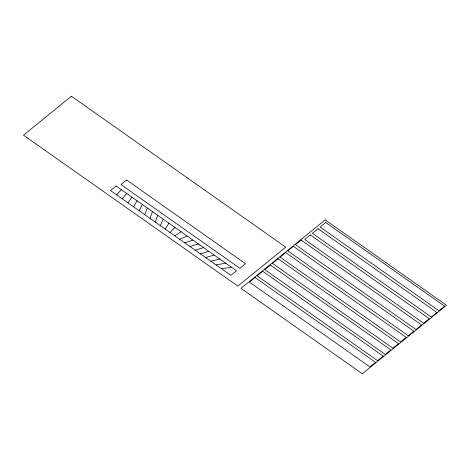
<?xml version="1.0" encoding="UTF-8"?>
<svg xmlns="http://www.w3.org/2000/svg" width="470" height="470" viewBox="0 0 470 470"><rect width="100%" height="100%" fill="white"/><g stroke="black" fill="none" stroke-linecap="round" stroke-linejoin="round"><path stroke-width="0.7" d="M150.053 218.421L152.445 211.588M155.264 222.093L157.673 215.272M144.695 214.649L147.351 208.004M160.317 225.647L163.166 219.143M139.202 210.783L142.275 204.427M133.621 206.853L137.14 200.808M165.211 229.096L168.965 223.221M127.975 202.876L131.935 197.147M122.288 198.869L126.677 193.44M116.578 194.85L121.383 189.716M170.011 232.474L174.999 227.474M174.799 235.852L181.126 231.786M179.681 239.289L187.16 236.034M184.722 242.837L192.929 240.1M200.455 253.917L208.751 251.238M195.203 250.222L203.563 247.584M189.927 246.503L198.369 243.93M205.643 257.566L214.15 255.046M210.819 261.214L219.819 259.035M216.059 264.904L225.7 263.176M221.358 268.634L231.698 267.401M71.393 96.233L23.5 135.184L237.826 286.113L285.719 247.161L71.393 96.233M116.072 185.973L110.456 190.538L230.911 275.367L236.528 270.802L116.072 185.973M126.624 180.028L121.013 184.593L239.894 268.311L245.505 263.746L126.624 180.028M325.193 219.86L240.987 288.339L362.294 373.768L446.5 305.283L325.193 219.86M255.069 277.529L249.458 282.094L369.919 366.923L375.53 362.358L255.069 277.529M262.742 271.29L257.131 275.855L377.586 360.684L383.203 356.119L262.742 271.29M270.414 265.051L264.804 269.615L385.259 354.445L390.876 349.88L270.414 265.051M278.087 258.811L272.471 263.376L392.932 348.205L398.548 343.64L278.087 258.811M285.76 252.572L280.144 257.137L400.605 341.966L406.221 337.401L285.76 252.572M293.433 246.333L287.816 250.898L408.277 335.727L413.888 331.162L293.433 246.333M301.106 240.094L295.489 244.659L415.95 329.488L421.561 324.923L301.106 240.094M310.353 234.965L304.736 239.53L423.623 323.248L429.233 318.684L310.353 234.965M318.026 228.726L312.409 233.29L431.29 317.009L436.906 312.444L318.026 228.726M325.698 222.486L320.082 227.051L438.962 310.77L444.579 306.205L325.698 222.486"/></g></svg>
